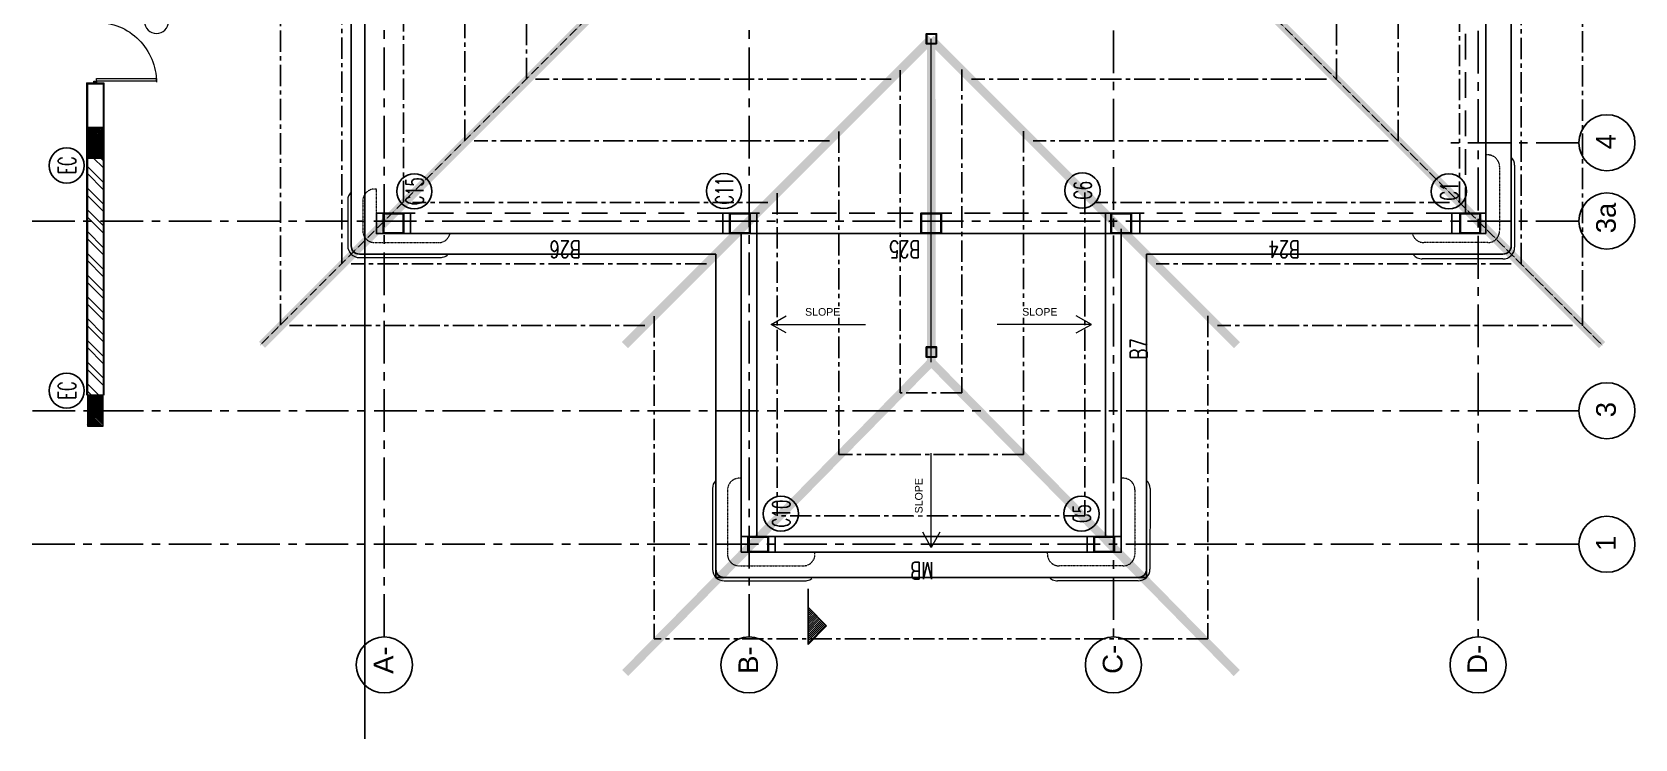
# Model space of a CAD drawing. Header units: millimetres. Extents: x 2659630 to 6742168, y -2425387 to -732288.
# Drawn here: x 3639676 to 3663125, y -1386219 to -1375878 of the extents above; entities that cross this region are included whole.
import ezdxf
from ezdxf.enums import TextEntityAlignment as Align

# ---------------------------------------------------------------- set-up
doc = ezdxf.new("R2010")
doc.units = ezdxf.units.MM
for name, pattern in [('CENTER', [2, 1.25, -0.25, 0.25, -0.25]), ('Hidden', [7.14375, 4.7625, -2.38125]), ('HIDDEN2', [0.1875, 0.125, -0.0625]), ('Overhead', [3.96875, 2.38125, -1.5875])]:
    doc.linetypes.add(name, pattern=pattern)
for name, color, linetype, lineweight in [('A-ANNO-DIMS', 211, 'Continuous', 9), ('A-DETL-THIN', 151, 'Continuous', 18), ('A-DOOR', 31, 'Continuous', 18), ('A-DOOR-IDEN', 31, 'Continuous', 9), ('A-FLOR-OVHD', 1, 'Overhead', 18), ('A-hatch', 253, 'Continuous', 0), ('A-OVERHEAD LINE', 31, 'Continuous', 9), ('A-PLASTER', 50, 'Continuous', 0), ('A-RCC', 2, 'Continuous', 0), ('A-ROOF', 6, 'Continuous', 0), ('A-WALL', 113, 'Continuous', 9), ('A-WALL-PATT', 111, 'Continuous', 0), ('G-ANNO-TEXT', 231, 'Continuous', 9)]:
    doc.layers.add(name, color=color, linetype=linetype, lineweight=lineweight)
for name, color, linetype in [('A-CORNICE', 20, 'Continuous'), ('S-BEAM INNER', 4, 'HIDDEN2'), ('S-BEAM NO', 3, 'Continuous'), ('S-BEAM OUTER', 4, 'Continuous'), ('S-COLUMN', 1, 'Continuous'), ('S-COLUMN CIRCLE', 9, 'Continuous'), ('S-COLUMN NO', 2, 'Continuous'), ('S-GRIDE CIRCLE', 8, 'Continuous'), ('S-GRIDE LINE', 8, 'CENTER'), ('S-GRIDE NO', 1, 'Continuous'), ('S-SECTION MARK', 1, 'Continuous'), ('S-STIRUPS', 3, 'Continuous')]:
    doc.layers.add(name, color=color, linetype=linetype)
doc.layers.get('A-ANNO-DIMS').off()
doc.styles.add('Arial', font='arial.ttf', dxfattribs={"height": 123})
doc.styles.add('Arial_4', font='arial.ttf', dxfattribs={"height": 73.76497})
doc.styles.add('ROMANS', font='r.shx', dxfattribs={"width": 0.7})
pattern_1 = [(45, (3649190.936, -1459161.018), (15.2387667, -15.2387667), [])]

# ---------------------------------------------------------------- blocks, each defined once
blk = doc.blocks.new('DOOR D9-1800X2500-PLN')
at = {"layer": 'A-DOOR'}
for p, q in [((12, 40, 0), (12, 25, 0)), ((37, 40, 0), (12, 40, 0)), ((12, 25, 0), (22, 25, 0)), ((12, 15, 0), (12, 0, 0)), ((22, 15, 0), (12, 15, 0)), ((12, 0, 0), (37, 0, 0)), ((14, 27, 0), (14, 38, 0)), ((14, 38, 0), (22, 38, 0)), ((22, 27, 0), (14, 27, 0)), ((14, 2, 0), (14, 13, 0)), ((14, 13, 0), (22, 13, 0)), ((22, 2, 0), (14, 2, 0)), ((22, 38, 0), (22, 27, 0)), ((22, 25, 0), (22, 15, 0)), ((22, 13, 0), (22, 2, 0)), ((24, 10, 0), (24, 30, 0)), ((24, 30, 0), (30, 30, 0)), ((30, 10, 0), (24, 10, 0)), ((26, 32, 0), (26, 34, 0)), ((35, 32, 0), (26, 32, 0)), ((26, 6, 0), (26, 8, 0)), ((26, 8, 0), (35, 8, 0)), ((27, 37, 0), (28, 37, 0)), ((28, 4, 0), (27, 4, 0)), ((28, 37, 0), (28, 38, 0)), ((28, 38, 0), (35, 38, 0)), ((28, 2, 0), (28, 4, 0)), ((35, 2, 0), (28, 2, 0)), ((30, 30, 0), (30, 10, 0)), ((32, 10, 0), (32, 30, 0)), ((32, 30, 0), (35, 30, 0)), ((35, 10, 0), (32, 10, 0)), ((35, 38, 0), (35, 32, 0)), ((35, 30, 0), (35, 25, 0)), ((35, 25, 0), (37, 25, 0)), ((37, 15, 0), (35, 15, 0)), ((35, 15, 0), (35, 10, 0)), ((35, 8, 0), (35, 2, 0)), ((37, 25, 0), (37, 40, 0)), ((37, 0, 0), (37, 15, 0)), ((1763, 25, 0), (1763, 40, 0)), ((1763, 40, 0), (1788, 40, 0)), ((1766, 25, 0), (1763, 25, 0)), ((1763, 0, 0), (1763, 15, 0)), ((1763, 15, 0), (1766, 15, 0)), ((1788, 0, 0), (1763, 0, 0)), ((1772, 38, 0), (1766, 38, 0)), ((1766, 38, 0), (1766, 32, 0)), ((1766, 32, 0), (1774, 32, 0)), ((1768, 30, 0), (1766, 30, 0)), ((1766, 30, 0), (1766, 25, 0)), ((1766, 15, 0), (1766, 10, 0)), ((1766, 10, 0), (1768, 10, 0)), ((1766, 8, 0), (1766, 2, 0)), ((1774, 8, 0), (1766, 8, 0)), ((1766, 2, 0), (1772, 2, 0)), ((1768, 10, 0), (1768, 30, 0)), ((1770, 30, 0), (1770, 10, 0)), ((1776, 30, 0), (1770, 30, 0)), ((1770, 10, 0), (1776, 10, 0)), ((1772, 37, 0), (1772, 38, 0)), ((1773, 37, 0), (1772, 37, 0)), ((1772, 2, 0), (1772, 4, 0)), ((1772, 4, 0), (1773, 4, 0)), ((1774, 32, 0), (1774, 34, 0)), ((1774, 6, 0), (1774, 8, 0)), ((1776, 10, 0), (1776, 30, 0)), ((1778, 38, 0), (1778, 27, 0)), ((1786, 38, 0), (1778, 38, 0)), ((1778, 27, 0), (1786, 27, 0)), ((1788, 25, 0), (1778, 25, 0)), ((1778, 25, 0), (1778, 15, 0)), ((1778, 15, 0), (1788, 15, 0)), ((1786, 13, 0), (1778, 13, 0)), ((1778, 13, 0), (1778, 2, 0)), ((1778, 2, 0), (1786, 2, 0)), ((1786, 27, 0), (1786, 38, 0)), ((1786, 2, 0), (1786, 13, 0)), ((1788, 40, 0), (1788, 25, 0)), ((1788, 15, 0), (1788, 0, 0))]:
    blk.add_line(p, q, dxfattribs=at)
at = {"layer": 'A-DOOR', "elevation": 0}
for points in [[(77, 40), (77, 915), (37, 915), (37, 40)], [(1723, 40), (1723, 915), (1763, 915), (1763, 40)]]:
    blk.add_lwpolyline(points, close=True, dxfattribs=at)
at = {"layer": 'A-DOOR'}
for centre, radius, start, end in [((25, 40), 875, 359.997, 90), ((1775, 40), 875, 90, 180.003), ((25, 36, 0), 2, 14.449, 289.7958), ((25, 4, 0), 2, 70.1472, 345.494), ((1775, 36, 0), 2, 250.2042, 165.551), ((1775, 4, 0), 2, 194.506, 109.8528)]:
    blk.add_arc(centre, radius, start, end, dxfattribs=at)
blk = doc.blocks.new('M_Door Tag_Mahindra_2_0mm_2 - M_Door Tag_Mahindra 2-3264029-GROUND FLOOR PLAN-01')
at = {"layer": 'A-DOOR-IDEN'}
blk.add_circle((0, 0), 3.5, dxfattribs=at)

msp = doc.modelspace()

# ---------------------------------------------------------------- hatches: boundary and pattern name
at = {"layer": 'A-hatch', "true_color": 0x939598}
h = msp.add_hatch(dxfattribs=at)
h.set_pattern_fill('ANSI31', color=252, scale=5, angle=89.9997012)
h.set_pattern_definition([(134.99970117, (5752060.106, -9697156.889), (-11.225378697, -11.225261605), [])])
h.paths.add_polyline_path([(3640715.007, -1377722.14), (3640715.005, -1377272.14), (3640484.967, -1377272.139), (3640484.964, -1377722.139)])
h = msp.add_hatch(dxfattribs=at)
h.set_pattern_fill('ANSI31', color=252, scale=5, angle=89.9997012)
h.set_pattern_definition([(134.99970117, (5752060.086, -9701076.874), (-11.225378697, -11.225261605), [])])
h.paths.add_polyline_path([(3640714.986, -1381642.125), (3640714.984, -1381192.125), (3640484.946, -1381192.124), (3640484.944, -1381642.124)])
at = {"layer": 'A-WALL-PATT'}
h = msp.add_hatch(dxfattribs=at)
h.set_pattern_fill('ANSI32', color=256, scale=600, angle=90, style=0)
h.set_pattern_definition([(135, (3814351.1, -1547996.83), (-159.09903, -159.09903), []), (135, (3814351.1, -1547890.76), (-159.09903, -159.09903), [])])
h.paths.add_polyline_path([(3640484.93, -1377722.139), (3640484.957, -1381192.124), (3640715.003, -1381192.125), (3640715.047, -1377722.14)])
at = {"layer": 'S-SECTION MARK', "ltscale": 5}
h = msp.add_hatch(dxfattribs=at)
h.set_pattern_fill('ANSI31', color=256, scale=172.406964, angle=90, style=0)
h.set_pattern_definition(pattern_1)
h.paths.add_polyline_path([(3651297.043, -1384563.878), (3651029.914, -1384835.743), (3651029.914, -1384292.013)])
h = msp.add_hatch(dxfattribs=at)
h.set_pattern_fill('ANSI31', color=256, scale=172.406964, angle=90, style=0)
h.set_pattern_definition(pattern_1)
h.paths.add_polyline_path([(3651297.043, -1384563.878), (3651029.914, -1384835.743), (3651029.914, -1384292.013)])
h = msp.add_hatch(dxfattribs=at)
h.set_pattern_fill('ANSI31', color=256, scale=172.406964, angle=90, style=0)
h.set_pattern_definition(pattern_1)
h.paths.add_polyline_path([(3651297.043, -1384563.878), (3651029.914, -1384835.743), (3651029.914, -1384292.013)])

# ---------------------------------------------------------------- linework, layer by layer
at = {"layer": 'A-CORNICE'}
for p, q in [((3644344.719, -1379007.048), (3644344.719, -1354277.048)), ((3661314.721, -1354277.048), (3661314.721, -1379007.048)), ((3644464.719, -1379127.048), (3649679.721, -1379127.048)), ((3649679.721, -1383737.048), (3649679.721, -1379127.048)), ((3655979.721, -1379127.048), (3661194.721, -1379127.048)), ((3655979.721, -1379127.048), (3655979.721, -1383737.048)), ((3649799.721, -1383857.048), (3655859.721, -1383857.048))]:
    msp.add_line(p, q, dxfattribs=at)
for centre, start, end in [((3644464.719, -1379007.048), 180, 270), ((3661194.721, -1379007.048), 270, 0), ((3649799.721, -1383737.048), 180, 270), ((3655859.721, -1383737.048), 270, 0)]:
    msp.add_arc(centre, 120, start, end, dxfattribs=at)
at = {"layer": 'A-DETL-THIN'}
for p, q in [((3640715.046, -1377777.048, 0), (3640714.895, -1378007.048, 0)), ((3650487.163, -1380154.741), (3651867.163, -1380154.741)), ((3655175.371, -1380154.741), (3653795.371, -1380154.741)), ((3652831.266, -1383417.48), (3652831.266, -1382037.48))]:
    msp.add_line(p, q, dxfattribs=at)
for points in [[(3650710.191, -1380278.368), (3650487.163, -1380154.741), (3650710.191, -1380031.115)], [(3654952.343, -1380278.368), (3655175.371, -1380154.741), (3654952.343, -1380031.115)], [(3652954.892, -1383194.452), (3652831.266, -1383417.48), (3652707.639, -1383194.452)]]:
    msp.add_lwpolyline(points, dxfattribs=at)
at = {"layer": 'A-FLOR-OVHD'}
for p, q in [((3660944.721, -1377677.05), (3660944.721, -1377677.05)), ((3660944.721, -1378757.053), (3660944.721, -1377677.05)), ((3661144.721, -1377847.05), (3661144.721, -1378787.048)), ((3644714.827, -1378757.054), (3644714.82, -1378177.033)), ((3644714.82, -1378177.033), (3644714.82, -1378177.033)), ((3644514.82, -1378347.033), (3644514.826, -1378787.049)), ((3644684.826, -1378957.049), (3645624.941, -1378957.772)), ((3660974.721, -1378957.048), (3660034.721, -1378957.047))]:
    msp.add_line(p, q, dxfattribs=at)
for points in [[(3650049.722, -1382407.035, 0.457417609), (3649849.722, -1382577.035), (3649849.722, -1383517.041, 0.414213562), (3650019.722, -1383687.041), (3650959.722, -1383687.03, 0.414213562), (3651129.722, -1383517.03), (3651129.722, -1383487.03), (3650049.722, -1383487.047), (3650049.723, -1382407.035)], [(3655611.201, -1382407.035, -0.457417609), (3655811.201, -1382577.035), (3655809.72, -1383517.043, -0.414213562), (3655639.72, -1383687.043), (3654699.721, -1383687.03, -0.414213562), (3654529.721, -1383517.03), (3654529.721, -1383487.03), (3655609.72, -1383487.048), (3655611.201, -1382407.035)]]:
    msp.add_lwpolyline(points, format="xyb", close=True, dxfattribs=at)
for centre, radius, start, end in [((3660971.248, -1377848.488), 173.479, 0.4750815, 98.7958454), ((3644688.292, -1378348.472), 173.479, 81.2041546, 179.5249185), ((3644684.826, -1378787.049), 170, 180, 270), ((3660974.721, -1378787.048), 170, 270, 0), ((3645624.941, -1378787.772), 170, 270, 346.6409551), ((3660034.721, -1378787.047), 170, 193.611071, 270)]:
    msp.add_arc(centre, radius, start, end, dxfattribs=at)
at = {"layer": 'A-OVERHEAD LINE', "linetype": 'Hidden'}
for q in [(3643014.719, -1380457.05), (3662644.721, -1380457.05)]:
    msp.add_line((3652829.72, -1370642.049), q, dxfattribs=at)
at = {"layer": 'A-PLASTER'}
for p, q in [((3640472.922, -1376622.382), (3640472.957, -1381192.124)), ((3640472.922, -1376622.382), (3640727.061, -1376622.382, 0)), ((3640727.061, -1376622.382), (3640727.003, -1381192.125)), ((3661364.721, -1377827.048), (3661364.721, -1379027.048)), ((3644294.915, -1378327.047), (3644294.771, -1379007.035)), ((3644464.77, -1379177.036), (3645644.912, -1379177.77)), ((3661194.721, -1379197.048), (3660014.721, -1379197.048)), ((3649629.722, -1382557.042), (3649629.722, -1383737.035)), ((3656031.202, -1382557.04), (3656029.721, -1383737.035)), ((3649799.722, -1383907.035), (3650979.722, -1383907.023)), ((3655859.721, -1383907.035), (3654679.722, -1383907.022))]:
    msp.add_line(p, q, dxfattribs=at)
for centre, start, end in [((3661194.72, -1377827.048), 0, 45.0989575), ((3644464.791, -1378337.618), 134.9352213, 179.9997132), ((3644464.896, -1378337.618), 134.9352213, 179.9997132), ((3644464.771, -1379007.036), 179.9997132, 269.9996773), ((3645644.808, -1379007.77), 269.9997132, 282.8568556), ((3645644.808, -1379007.77), 282.8568562, 315.441364), ((3645645.018, -1379007.77), 295.7139992, 308.5711407), ((3660014.721, -1379027.048), 216.0318786, 218.5714269), ((3660014.721, -1379027.048), 218.571428, 231.4285687), ((3660014.721, -1379027.048), 231.4285725, 244.285714), ((3660014.721, -1379027.048), 244.2857151, 257.142857), ((3660014.721, -1379027.048), 257.1428576, 270), ((3661194.721, -1379027.048), 270.0000359, 0), ((3649799.724, -1382557.042), 134.9014728, 180), ((3655861.201, -1382557.04), 0, 45.0989618), ((3649799.722, -1383737.035), 180, 269.9999641), ((3650979.724, -1383737.023), 270, 282.8571424), ((3650979.724, -1383737.023), 282.857143, 295.7142849), ((3650979.724, -1383737.023), 295.714286, 308.5714275), ((3654679.722, -1383737.022), 224.9071928, 231.4285687), ((3654679.722, -1383737.022), 231.4285725, 244.285714), ((3654679.722, -1383737.022), 244.2857151, 257.142857), ((3654679.722, -1383737.022), 257.1428576, 270), ((3655859.721, -1383737.035), 270.0000359, 0)]:
    msp.add_arc(centre, 170, start, end, dxfattribs=at)
at = {"layer": 'A-RCC'}
for p, q in [((3640484.933, -1377272.139), (3640484.93, -1377722.139)), ((3640714.933, -1377272.14), (3640484.933, -1377272.139)), ((3640714.93, -1377722.14), (3640714.933, -1377272.14)), ((3640484.93, -1377722.139), (3640714.93, -1377722.14)), ((3640484.907, -1381192.124), (3640484.904, -1381642.124)), ((3640714.907, -1381192.125), (3640484.907, -1381192.124)), ((3640484.912, -1381192.139), (3640484.91, -1381642.139)), ((3640714.912, -1381192.14), (3640484.912, -1381192.139)), ((3640714.904, -1381642.125), (3640714.907, -1381192.125)), ((3640714.91, -1381642.14), (3640714.912, -1381192.14)), ((3640484.904, -1381642.124), (3640714.904, -1381642.125)), ((3640484.91, -1381642.139), (3640714.91, -1381642.14))]:
    msp.add_line(p, q, dxfattribs=at)
at = {"layer": 'A-ROOF'}
msp.add_line((3652829.723, -1380707.037), (3652829.723, -1375977.037), dxfattribs=at)
at = {"layer": 'A-WALL'}
for p, q in [((3640484.922, -1376634.529), (3640484.957, -1381192.124)), ((3640484.923, -1376634.382, 0), (3640715.059, -1376634.382, 0)), ((3640715.061, -1376634.529), (3640715.003, -1381192.125))]:
    msp.add_line(p, q, dxfattribs=at)
at = {"layer": 'A-WALL', "color": 1}
msp.add_line((3640715.003, -1381192.125), (3640484.944, -1381192.124), dxfattribs=at)
at = {"layer": 'S-BEAM INNER', "ltscale": 3000}
for p, q in [((3660644.721, -1378527.051), (3660644.721, -1370790.501)), ((3649779.724, -1378527.051), (3645214.718, -1378527.051)), ((3655379.72, -1378527.044), (3650279.722, -1378527.044)), ((3660444.721, -1378527.053), (3655609.721, -1378527.053))]:
    msp.add_line(p, q, dxfattribs=at)
at = {"layer": 'S-BEAM OUTER', "ltscale": 2500}
for p, q in [((3660944.721, -1378527.048), (3660944.721, -1370789.818)), ((3650279.722, -1383257.062), (3650279.722, -1378757.048)), ((3655379.721, -1378757.047), (3655379.653, -1383257.058)), ((3655609.721, -1378757.051), (3655609.653, -1383257.062)), ((3649779.724, -1378827.051), (3645214.718, -1378827.051)), ((3650049.722, -1383257.062), (3650049.722, -1378827.051)), ((3655379.72, -1378827.044), (3650279.722, -1378827.044)), ((3660444.721, -1378827.053), (3655609.721, -1378827.053)), ((3655159.723, -1383257.042), (3650499.72, -1383257.042)), ((3655159.723, -1383487.042), (3650499.72, -1383487.042))]:
    msp.add_line(p, q, dxfattribs=at)
at = {"layer": 'S-COLUMN', "color": 1}
for points in [[(3645214.719, -1378827.051), (3644714.721, -1378827.051), (3644714.721, -1378527.048), (3645214.719, -1378527.048)], [(3650279.722, -1378827.051), (3649779.724, -1378827.051), (3649779.724, -1378527.048), (3650279.722, -1378527.048)], [(3655879.719, -1378827.048), (3655379.72, -1378827.048), (3655379.72, -1378527.046), (3655879.719, -1378527.046)], [(3660944.721, -1378827.053), (3660444.722, -1378827.053), (3660444.722, -1378527.051), (3660944.721, -1378527.051)], [(3650049.722, -1383487.048), (3650049.722, -1383257.062), (3650549.72, -1383257.069), (3650549.72, -1383487.055)], [(3655109.723, -1383487.042), (3655109.723, -1383257.055), (3655609.721, -1383257.062), (3655609.721, -1383487.048)]]:
    msp.add_lwpolyline(points, close=True, dxfattribs=at)
at = {"layer": 'S-COLUMN CIRCLE'}
for centre in [(3640182.648, -1377830.413), (3640182.648, -1377830.413), (3645269.131, -1378208.821), (3649798.403, -1378201.875), (3655042.695, -1378195.581), (3660402.6, -1378208.821), (3640182.648, -1381124.048), (3640182.648, -1381124.048), (3650630.653, -1382923.794), (3655028.347, -1382923.794)]:
    msp.add_circle(centre, 257.143, dxfattribs=at)
at = {"layer": 'S-COLUMN NO', "ltscale": 2500}
for points in [[(3652907.746, -1376052.035), (3652907.746, -1375902.035), (3652757.746, -1375902.035), (3652757.746, -1376052.035)], [(3652907.746, -1376052.035), (3652907.746, -1375902.035), (3652757.746, -1375902.035), (3652757.746, -1376052.035)], [(3652901.746, -1376046.035), (3652901.746, -1375908.035), (3652763.746, -1375908.035), (3652763.746, -1376046.035)], [(3652901.746, -1376046.035), (3652901.746, -1375908.035), (3652763.746, -1375908.035), (3652763.746, -1376046.035)], [(3652907.743, -1380635.08), (3652907.743, -1380485.08), (3652757.743, -1380485.08), (3652757.743, -1380635.08)], [(3652907.744, -1380635.092), (3652907.744, -1380485.092), (3652757.744, -1380485.092), (3652757.744, -1380635.092)], [(3652907.744, -1380635.092), (3652907.744, -1380485.092), (3652757.744, -1380485.092), (3652757.744, -1380635.092)], [(3652907.744, -1380635.092), (3652907.744, -1380485.092), (3652757.744, -1380485.092), (3652757.744, -1380635.092)], [(3652907.744, -1380635.092), (3652907.744, -1380485.092), (3652757.744, -1380485.092), (3652757.744, -1380635.092)], [(3652901.743, -1380629.08), (3652901.743, -1380491.08), (3652763.743, -1380491.08), (3652763.743, -1380629.08)], [(3652901.744, -1380629.092), (3652901.744, -1380491.092), (3652763.744, -1380491.092), (3652763.744, -1380629.092)], [(3652901.744, -1380629.092), (3652901.744, -1380491.092), (3652763.744, -1380491.092), (3652763.744, -1380629.092)], [(3652901.744, -1380629.092), (3652901.744, -1380491.092), (3652763.744, -1380491.092), (3652763.744, -1380629.092)], [(3652901.744, -1380629.092), (3652901.744, -1380491.092), (3652763.744, -1380491.092), (3652763.744, -1380629.092)]]:
    msp.add_lwpolyline(points, close=True, dxfattribs=at)
at = {"layer": 'S-GRIDE CIRCLE'}
for centre in [(3662715.282, -1377497.043), (3662715.282, -1377497.043), (3662715.282, -1377497.043), (3662715.282, -1378642.043), (3662715.282, -1378642.043), (3662715.282, -1378642.043), (3662715.282, -1381417.043), (3662715.282, -1381417.043), (3662715.282, -1381417.043), (3662715.282, -1383372.043), (3662715.282, -1383372.043), (3662715.282, -1383372.043), (3644829.654, -1385136.506), (3644829.654, -1385136.506), (3644829.654, -1385136.506), (3650164.656, -1385136.506), (3650164.656, -1385136.506), (3650164.656, -1385136.506), (3655494.656, -1385136.506), (3655494.656, -1385136.506), (3655494.656, -1385136.506), (3660829.721, -1385136.506), (3660829.721, -1385136.506), (3660829.721, -1385136.506)]:
    msp.add_circle(centre, 409.836, dxfattribs=at)
at = {"layer": 'S-GRIDE LINE', "ltscale": 500}
for p, q in [((3644829.719, -1384726.67), (3644829.719, -1352851.439)), ((3650164.721, -1384726.67), (3650164.721, -1352851.439)), ((3655494.721, -1352854.117), (3655494.721, -1384726.67)), ((3660829.721, -1352861.43), (3660829.721, -1384726.67)), ((3662305.446, -1377497.043), (3660305.446, -1377497.043)), ((3639676.266, -1378642.043), (3662305.446, -1378642.043)), ((3662305.446, -1381417.043), (3639676.266, -1381417.043)), ((3639676.266, -1383372.043), (3662305.446, -1383372.043))]:
    msp.add_line(p, q, dxfattribs=at)
at = {"layer": 'S-GRIDE LINE', "color": 3, "ltscale": 250}
for p, q in [((3643309.726, -1380168.2), (3643309.726, -1353125.13)), ((3662359.726, -1380175.128), (3662359.726, -1353118.202)), ((3644209.726, -1379268.2), (3644209.726, -1354025.13)), ((3661459.726, -1379275.128), (3661459.726, -1354018.202)), ((3645109.726, -1378368.2), (3645109.726, -1354925.13)), ((3660559.726, -1378375.128), (3660559.726, -1354918.202)), ((3646009.726, -1377468.2), (3646009.726, -1355825.13)), ((3659659.726, -1377475.128), (3659659.726, -1355818.202)), ((3646909.726, -1376568.2), (3646909.726, -1356725.13)), ((3658759.726, -1376575.128), (3658759.726, -1356718.202)), ((3652377.343, -1376434.05), (3652377.343, -1381157.123)), ((3653278.258, -1376427.123), (3653278.258, -1381157.123)), ((3652242.298, -1376569.095), (3647042.341, -1376569.095)), ((3658613.258, -1376569.095), (3653420.23, -1376569.095)), ((3651477.343, -1377334.05), (3651477.343, -1382057.123)), ((3654178.258, -1377327.123), (3654178.258, -1382057.123)), ((3651342.298, -1377469.095), (3646142.341, -1377469.095)), ((3659513.258, -1377469.095), (3654320.23, -1377469.095)), ((3650577.343, -1378234.05), (3650577.343, -1382957.123)), ((3655078.258, -1378227.123), (3655078.258, -1382957.123)), ((3650442.298, -1378369.095), (3645242.341, -1378369.095)), ((3660413.258, -1378369.095), (3655220.23, -1378369.095)), ((3649677.343, -1379134.05), (3649677.343, -1383857.123)), ((3655978.258, -1379127.123), (3655978.258, -1383857.123)), ((3649542.298, -1379269.095), (3644342.341, -1379269.095)), ((3661313.258, -1379269.095), (3656120.23, -1379269.095)), ((3648642.298, -1380169.095), (3643442.341, -1380169.095)), ((3648777.343, -1380034.05), (3648777.343, -1384757.123)), ((3656878.258, -1380027.123), (3656878.258, -1384757.123)), ((3662213.258, -1380169.095), (3657020.23, -1380169.095)), ((3653278.258, -1381157.123), (3652377.343, -1381157.123)), ((3654178.258, -1382057.123), (3651477.343, -1382057.123)), ((3655078.258, -1382957.123), (3650577.343, -1382957.123)), ((3655978.258, -1383857.123), (3649677.343, -1383857.123)), ((3656878.258, -1384757.123), (3648777.343, -1384757.123))]:
    msp.add_line(p, q, dxfattribs=at)
at = {"layer": 'S-GRIDE LINE', "color": 6, "ltscale": 250, "const_width": 125}
for points in [[(3652855.061, -1370640.496), (3643040.06, -1380455.497)], [(3652829.722, -1370642.041), (3662644.723, -1380457.042)], [(3648349.723, -1380457.037), (3652829.723, -1375977.037)], [(3657302.796, -1380457.037), (3652822.796, -1375977.037)], [(3652833.189, -1380710.502), (3652829.723, -1375977.037)], [(3648353.187, -1385255.535), (3652829.723, -1380707.037)], [(3657299.342, -1385255.535), (3652832.748, -1380707.037)]]:
    msp.add_lwpolyline(points, dxfattribs=at)
at = {"layer": 'S-SECTION MARK'}
for p, q in [((3651029.914, -1384022.885), (3651029.914, -1384835.743)), ((3651029.914, -1384022.885), (3651029.914, -1384835.743)), ((3651029.914, -1384022.885), (3651029.914, -1384835.743)), ((3651029.914, -1384292.013), (3651297.043, -1384563.878)), ((3651029.914, -1384292.013), (3651297.043, -1384563.878)), ((3651029.914, -1384292.013), (3651297.043, -1384563.878)), ((3651029.914, -1384835.743), (3651297.043, -1384563.878))]:
    msp.add_line(p, q, dxfattribs=at)
at = {"layer": 'S-STIRUPS', "ltscale": 1200}
msp.add_line((3644544.911, -1344083.803), (3644544.911, -1386219.461), dxfattribs=at)
for points in [[(3645114.72, -1378827.049), (3645114.72, -1378527.049), (3644814.72, -1378527.049), (3644814.72, -1378827.049)], [(3645104.72, -1378817.049), (3645104.72, -1378537.049), (3644824.72, -1378537.049), (3644824.72, -1378817.049)], [(3650179.619, -1378827.049), (3650179.619, -1378527.049), (3649879.619, -1378527.049), (3649879.619, -1378827.049)], [(3650169.619, -1378817.049), (3650169.619, -1378537.049), (3649889.619, -1378537.049), (3649889.619, -1378817.049)], [(3652979.722, -1378827.06), (3652979.722, -1378527.06), (3652679.722, -1378527.06), (3652679.722, -1378827.06)], [(3652979.722, -1378827.06), (3652979.722, -1378527.06), (3652679.722, -1378527.06), (3652679.722, -1378827.06)], [(3652969.722, -1378817.06), (3652969.722, -1378537.06), (3652689.722, -1378537.06), (3652689.722, -1378817.06)], [(3652969.722, -1378817.06), (3652969.722, -1378537.06), (3652689.722, -1378537.06), (3652689.722, -1378817.06)], [(3655759.704, -1378827.048), (3655759.704, -1378527.048), (3655459.704, -1378527.048), (3655459.704, -1378827.048)], [(3655759.704, -1378827.048), (3655759.704, -1378527.048), (3655459.704, -1378527.048), (3655459.704, -1378827.048)], [(3655749.704, -1378817.048), (3655749.704, -1378537.048), (3655469.704, -1378537.048), (3655469.704, -1378817.048)], [(3655749.704, -1378817.048), (3655749.704, -1378537.048), (3655469.704, -1378537.048), (3655469.704, -1378817.048)], [(3660865.097, -1378827.053), (3660865.097, -1378527.053), (3660565.097, -1378527.053), (3660565.097, -1378827.053)], [(3660865.097, -1378827.053), (3660865.097, -1378527.053), (3660565.097, -1378527.053), (3660565.097, -1378827.053)], [(3660855.097, -1378817.053), (3660855.097, -1378537.053), (3660575.097, -1378537.053), (3660575.097, -1378817.053)], [(3660855.097, -1378817.053), (3660855.097, -1378537.053), (3660575.097, -1378537.053), (3660575.097, -1378817.053)], [(3650449.618, -1383487.043), (3650449.618, -1383257.063), (3650149.618, -1383257.063), (3650149.618, -1383487.043)], [(3650439.618, -1383477.043), (3650439.618, -1383267.063), (3650159.618, -1383267.063), (3650159.618, -1383477.043)], [(3655509.619, -1383487.036), (3655509.619, -1383257.056), (3655209.619, -1383257.056), (3655209.619, -1383487.036)], [(3655499.619, -1383477.036), (3655499.619, -1383267.056), (3655219.619, -1383267.056), (3655219.619, -1383477.036)]]:
    msp.add_lwpolyline(points, close=True, dxfattribs=at)

# ---------------------------------------------------------------- block references
at = {"layer": 'A-ANNO-DIMS', "xscale": -1, "rotation": 270}
msp.add_blockref('DOOR D9-1800X2500-PLN', (3640579.828, -1376634.551, 0), dxfattribs=at)
at = {"layer": 'A-DOOR-IDEN', "xscale": -49.99999999999997, "yscale": 49.99999999999997, "zscale": 49.99999999999997, "rotation": 58.13141055070452}
msp.add_blockref('M_Door Tag_Mahindra_2_0mm_2 - M_Door Tag_Mahindra 2-3264029-GROUND FLOOR PLAN-01', (3641496.498, -1375724.685, 0), dxfattribs=at)

# ---------------------------------------------------------------- texts
at = {"layer": 'S-BEAM NO', "style": 'ROMANS', "width": 0.7}
for s, rotation, p in [('B26', 180, (3647475.072, -1379058.083, 0)), ('B25', 180, (3652441.512, -1379058.076, 0)), ('B24', 180, (3657995.072, -1379058.086, 0)), ('B7', 90, (3655865.269, -1380513.282, 0)), ('MB', 180, (3652697.573, -1383758.31, 0))]:
    msp.add_text(s, height=250, rotation=rotation, dxfattribs=at).set_placement(p, align=Align.MIDDLE_CENTER)
at = {"layer": 'S-COLUMN NO', "style": 'ROMANS', "width": 0.6}
for s, p in [('EC', (3640188.179, -1377829.044, 0)), ('EC', (3640188.179, -1377829.044, 0)), ('C15', (3645274.661, -1378207.453, 0)), ('C11', (3649803.933, -1378200.507, 0)), ('C6', (3655048.226, -1378194.213, 0)), ('C1', (3660408.13, -1378207.453, 0)), ('C1', (3660408.13, -1378207.453, 0)), ('C1', (3660408.13, -1378207.453, 0)), ('EC', (3640188.179, -1381122.679, 0)), ('EC', (3640188.179, -1381122.679, 0)), ('C10', (3650636.184, -1382922.425, 0)), ('C5', (3655033.877, -1382922.425, 0))]:
    msp.add_text(s, height=257.1429, rotation=90, dxfattribs=at).set_placement(p, align=Align.MIDDLE_CENTER)
at = {"layer": 'S-GRIDE NO', "style": 'Arial'}
for s, height, p in [('4', 287.919, (3662845.12, -1377593.725)), ('3a', 287.9195, (3662845.12, -1378821.715)), ('3', 287.919, (3662845.12, -1381513.725)), ('1', 287.919, (3662845.12, -1383468.725)), ('1', 287.919, (3662845.12, -1383468.725)), ('1', 287.919, (3662845.12, -1383468.725)), ('A-', 287.9195, (3644962.656, -1385267.33)), ('B-', 287.9195, (3650297.658, -1385267.33)), ('C-', 287.9195, (3655627.658, -1385267.33)), ('D-', 287.9195, (3660962.723, -1385267.33))]:
    msp.add_text(s, height=height, rotation=90, dxfattribs=at).set_placement(p)

# ---------------------------------------------------------------- next in the draw order: texts
at = {"layer": 'G-ANNO-TEXT', "color": 7, "char_height": 110.6475, "width": 614.25, "line_spacing_factor": 0.938532, "style": 'Arial_4', "bg_fill": 3, "box_fill_scale": 1.25, "bg_fill_color": 0, "bg_fill_transparency": 0}
for insert, attachment_point in [((3650985.347, -1379915.991), 1), ((3654677.187, -1379915.991), 3)]:
    msp.add_mtext('SLOPE', dxfattribs=dict(at, insert=insert, attachment_point=attachment_point))
at = {"layer": 'G-ANNO-TEXT', "color": 7, "insert": (3652592.515, -1382919.296), "char_height": 110.6475, "width": 614.25, "attachment_point": 1, "rotation": 90, "line_spacing_factor": 0.938532, "style": 'Arial_4', "bg_fill": 3, "box_fill_scale": 1.25, "bg_fill_color": 0, "bg_fill_transparency": 0}
msp.add_mtext('SLOPE', dxfattribs=at)

doc.saveas('drawing.dxf')
